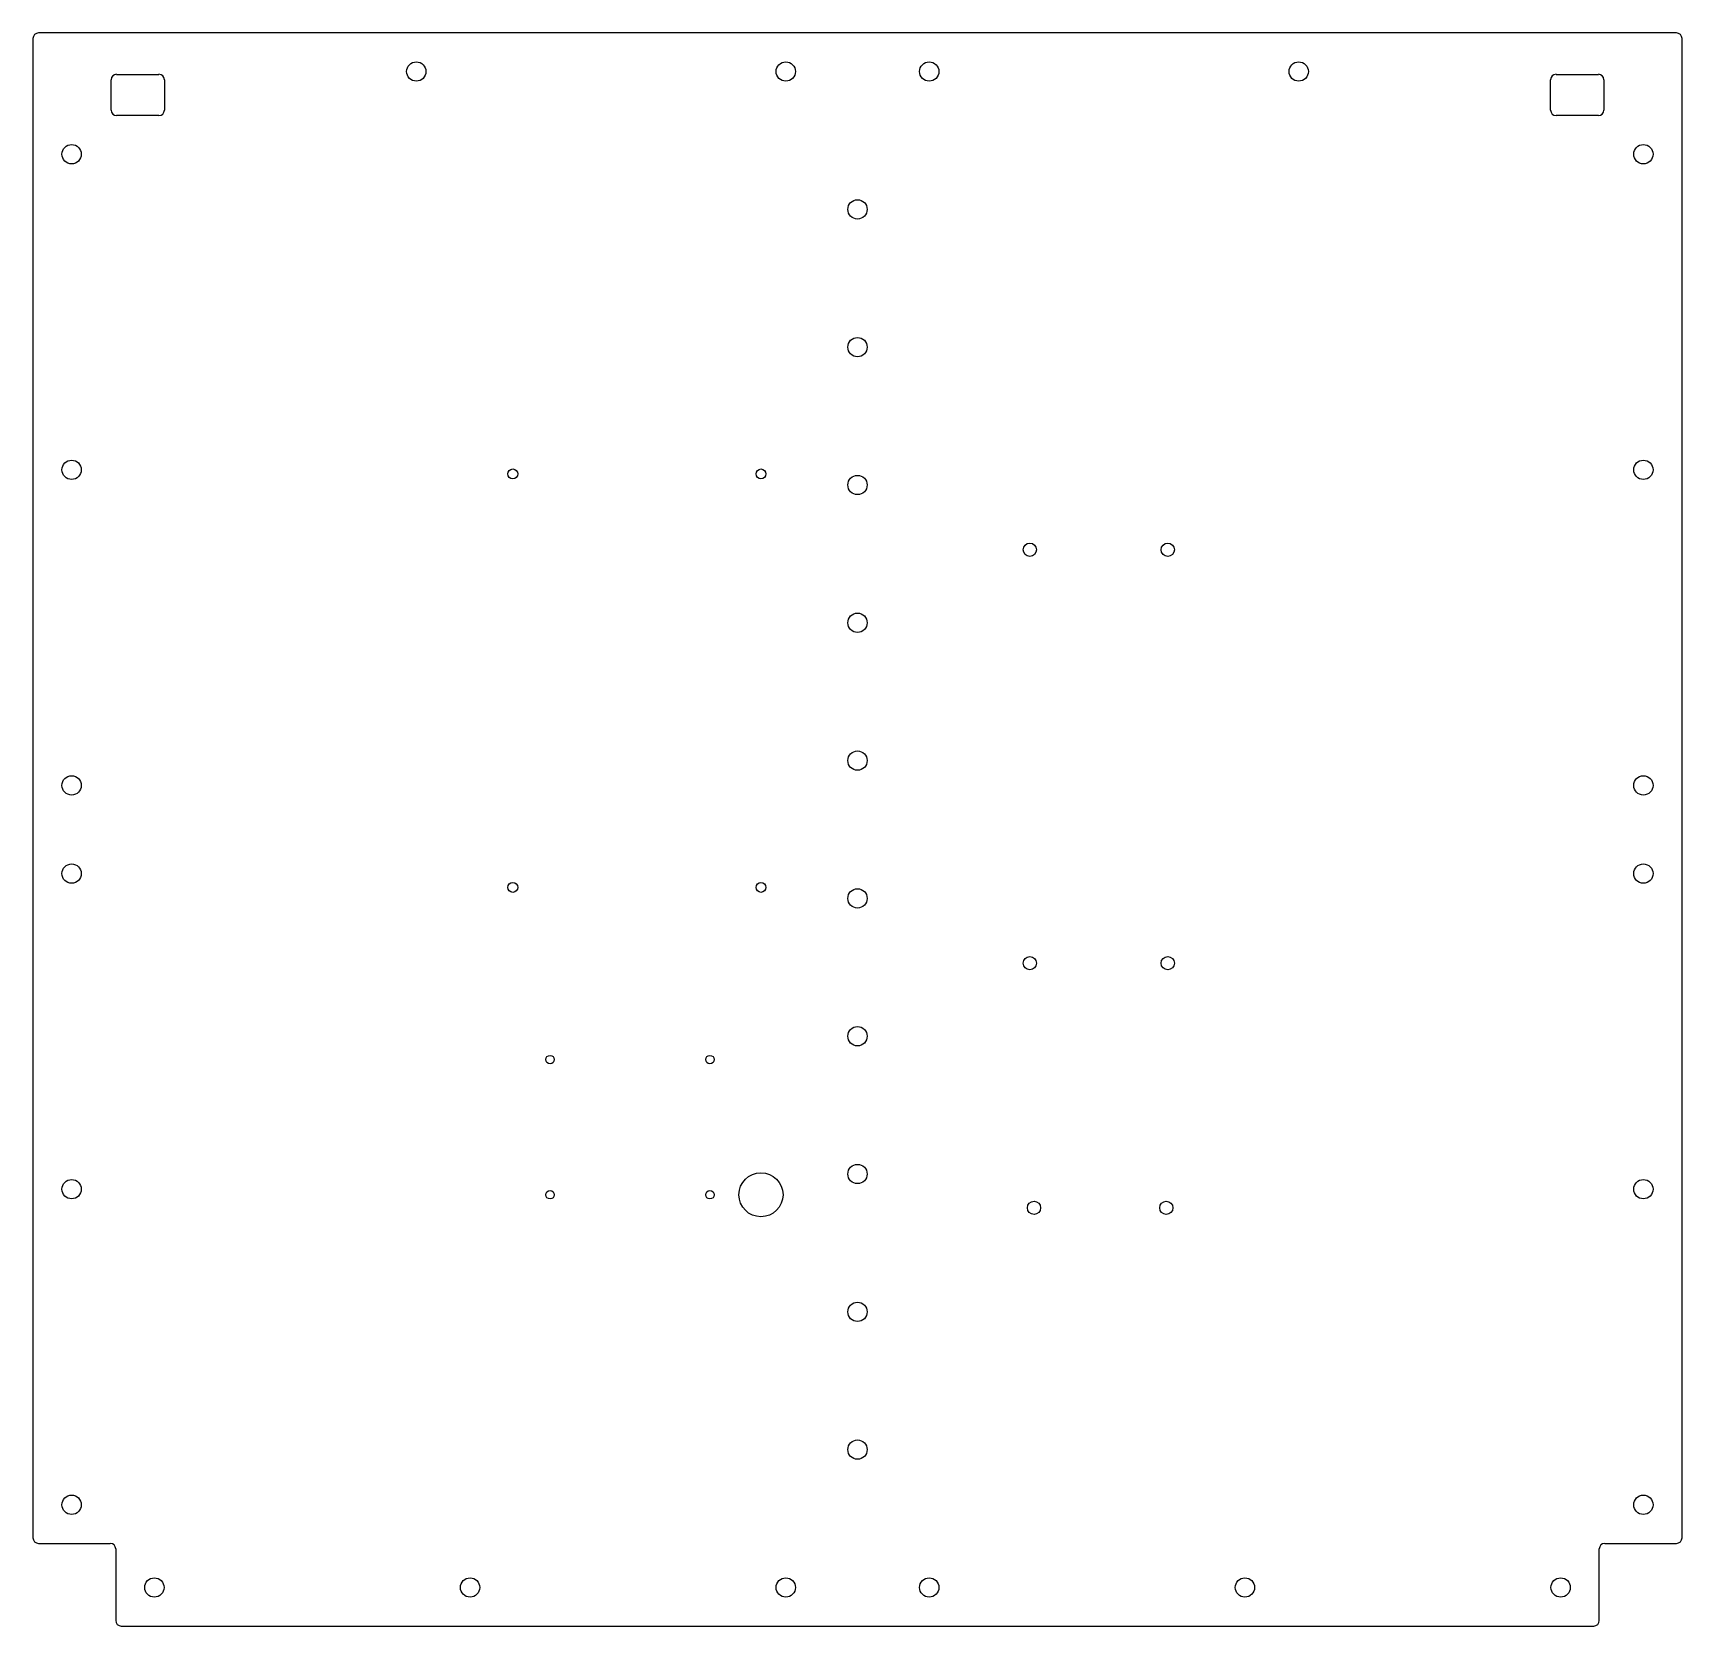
# Model space of a CAD drawing. Header units: inches. Extents: x -11.8 to 11.8, y -11.4 to 11.4.
import ezdxf

# ---------------------------------------------------------------- set-up
doc = ezdxf.new("R2010")
doc.units = ezdxf.units.IN
doc.layers.add('CUTOUTS', color=1, linetype='CONTINUOUS')
doc.layers.add('PERIMETER', color=5, linetype='CONTINUOUS')

msp = doc.modelspace()

# ---------------------------------------------------------------- linework, layer by layer
at = {"layer": 'CUTOUTS'}
for p, q in [((-10.656, 10.276), (-10.656, 10.709)), ((-10.577, 10.787), (-9.974, 10.787)), ((-9.896, 10.709), (-9.896, 10.276)), ((9.896, 10.276), (9.896, 10.709)), ((9.974, 10.787), (10.577, 10.787)), ((10.656, 10.709), (10.656, 10.276)), ((-9.974, 10.197), (-10.577, 10.197)), ((10.577, 10.197), (9.974, 10.197))]:
    msp.add_line(p, q, dxfattribs=at)
for centre, radius in [((-6.299, 10.827), 0.138), ((-1.024, 10.827), 0.138), ((1.024, 10.827), 0.138), ((6.299, 10.827), 0.138), ((-11.22, 9.646), 0.138), ((11.22, 9.646), 0.138), ((0, 8.858), 0.138), ((0, 6.89), 0.138), ((-11.22, 5.138), 0.138), ((11.22, 5.138), 0.138), ((-4.921, 5.079), 0.0709), ((-1.378, 5.079), 0.0709), ((0, 4.921), 0.138), ((2.461, 3.996), 0.0945), ((4.429, 3.996), 0.0945), ((0, 2.953), 0.138), ((0, 0.984), 0.138), ((-11.22, 0.63), 0.138), ((11.22, 0.63), 0.138), ((-11.22, -0.63), 0.138), ((11.22, -0.63), 0.138), ((-4.921, -0.827), 0.0709), ((-1.378, -0.827), 0.0709), ((0, -0.984), 0.138), ((2.461, -1.909), 0.0945), ((4.429, -1.909), 0.0945), ((0, -2.953), 0.138), ((-4.39, -3.287), 0.061), ((-2.106, -3.287), 0.061), ((-1.378, -5.217), 0.315), ((0, -4.921), 0.138), ((-11.22, -5.138), 0.138), ((-4.39, -5.217), 0.061), ((-2.106, -5.217), 0.061), ((11.22, -5.138), 0.138), ((2.52, -5.404), 0.0945), ((4.409, -5.404), 0.0945), ((0, -6.89), 0.138), ((0, -8.858), 0.138), ((-11.22, -9.646), 0.138), ((11.22, -9.646), 0.138), ((-10.039, -10.827), 0.138), ((-5.531, -10.827), 0.138), ((-1.024, -10.827), 0.138), ((1.024, -10.827), 0.138), ((5.531, -10.827), 0.138), ((10.039, -10.827), 0.138)]:
    msp.add_circle(centre, radius, dxfattribs=at)
for centre, start, end in [((-10.577, 10.709), 90, 180), ((-9.974, 10.709), 0, 90), ((9.974, 10.709), 90, 180), ((10.577, 10.709), 0, 90), ((-10.577, 10.276), 180, 270), ((-9.974, 10.276), -90, 0), ((9.974, 10.276), 180, 270), ((10.577, 10.276), -90, 0)]:
    msp.add_arc(centre, 0.0787, start, end, dxfattribs=at)
at = {"layer": 'PERIMETER'}
for p, q in [((11.693, 11.378), (-11.693, 11.378)), ((-11.772, 11.299), (-11.772, -10.118)), ((11.772, -10.118), (11.772, 11.299)), ((-11.693, -10.197), (-10.669, -10.197)), ((-10.591, -10.276), (-10.591, -11.299)), ((10.591, -11.299), (10.591, -10.276)), ((10.669, -10.197), (11.693, -10.197)), ((-10.512, -11.378), (10.512, -11.378))]:
    msp.add_line(p, q, dxfattribs=at)
for centre, start, end in [((-11.693, 11.299), 90, 180), ((11.693, 11.299), 0, 90), ((-11.693, -10.118), 180, 270), ((11.693, -10.118), -90, 0), ((-10.669, -10.276), 0, 90), ((10.669, -10.276), 90, 180), ((-10.512, -11.299), 180, 270), ((10.512, -11.299), -90, 0)]:
    msp.add_arc(centre, 0.0787, start, end, dxfattribs=at)

doc.saveas('drawing.dxf')
